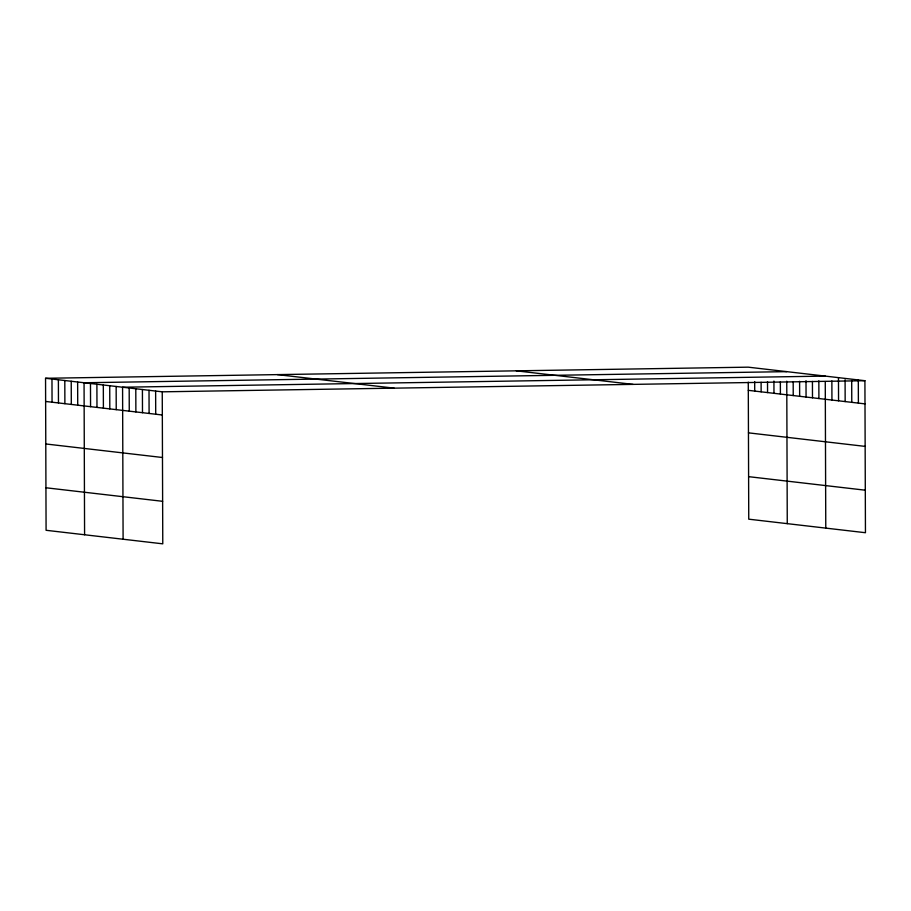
<?xml version="1.0" encoding="UTF-8"?>
<svg xmlns="http://www.w3.org/2000/svg" width="911" height="911" viewBox="0 0 911 911"><rect width="100%" height="100%" fill="white"/><g stroke="black" fill="none" stroke-linecap="round" stroke-linejoin="round"><path stroke-width="1.37" d="M45.55 378.281L162.249 391.821L162.773 543.833L46.085 530.293L45.55 378.281L748.227 367.167L864.915 380.707L865.45 532.719L748.751 519.179L748.273 382.164M786.728 371.642L84.063 382.757L84.586 534.757M825.241 376.106L122.575 387.221L123.099 539.221M162.249 391.821L864.915 380.707M748.307 390.341L865.006 403.88M516.343 370.834L633.043 384.374M277.434 374.615L394.133 388.154M748.455 432.85L865.154 446.39M748.603 476.658L865.302 490.198M45.63 401.455L162.329 414.995M45.778 443.964L162.477 457.504M45.937 487.772L162.625 501.312M858.31 379.944L858.39 403.117M851.694 380.536L851.774 402.343M845.089 379.773L845.157 401.58M838.473 377.644L838.553 400.806M831.868 380.969L831.937 400.043M825.264 381.561L825.776 528.107M818.841 380.809L818.909 398.528M812.43 381.436L812.487 397.788M806.007 380.684L806.064 397.037M799.596 381.31L799.653 396.296M793.185 381.925L793.23 395.556M786.762 381.185L787.263 523.643M780.351 381.8L780.397 394.064M773.929 381.049L773.974 393.313M767.517 381.675L767.563 392.573M761.106 382.29L761.14 391.832M754.684 381.55L754.718 391.081M155.633 391.058L155.713 414.22M149.017 390.295L149.097 413.457M142.412 389.521L142.492 412.694M135.796 388.758L135.876 411.92M129.18 387.984L129.26 411.157M116.152 386.48L116.232 409.643M109.73 385.729L109.81 408.902M103.319 384.989L103.398 408.151M96.896 384.248L96.976 407.411M90.474 383.497L90.565 406.67M77.64 382.005L77.72 405.179M71.229 381.265L71.309 404.427M64.806 380.525L64.886 403.687M58.384 379.773L58.463 402.947M51.973 379.033L52.052 402.195"/></g></svg>
